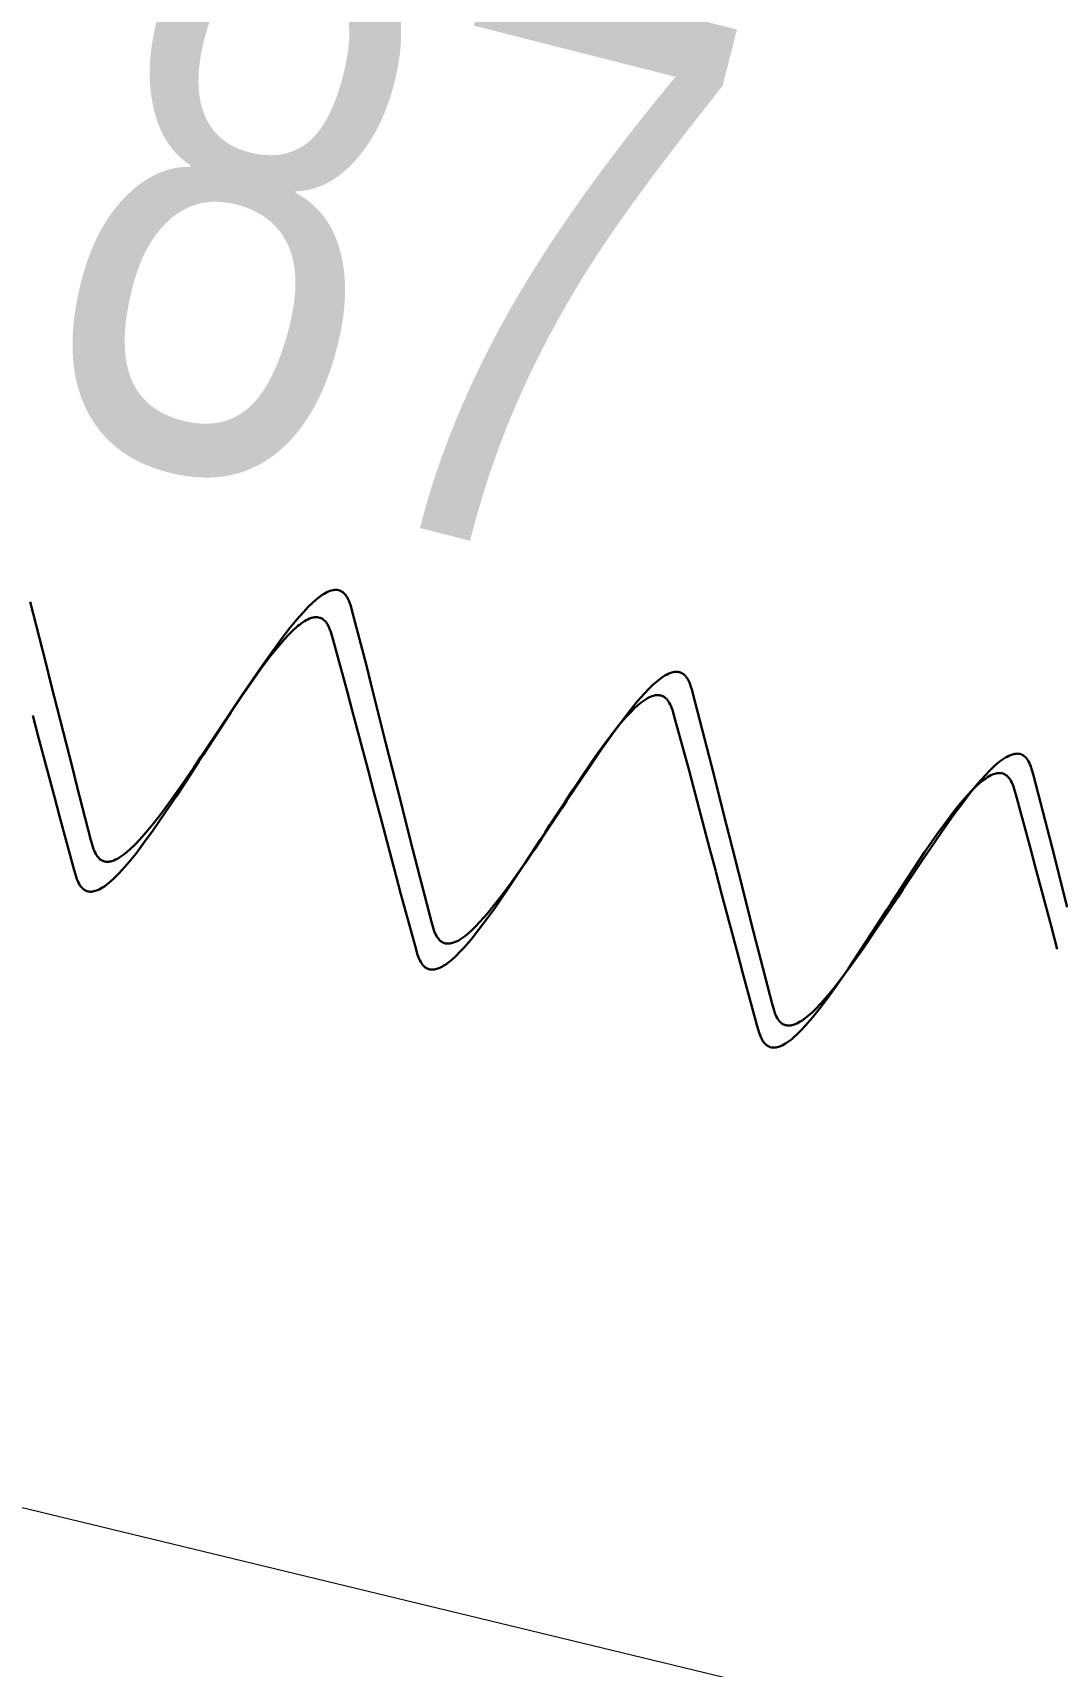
# Model space of a CAD drawing. Extents: x 10098 to 11902, y 8648 to 10202.
# Drawn here: x 11391.769 to 11393.594, y 9037.251 to 9040.162 of the extents above; entities that cross this region are included whole.
import ezdxf

# ---------------------------------------------------------------- set-up
doc = ezdxf.new("R2010")
doc.units = 0
doc.layers.add('20_Строения', color=7, linetype='Continuous')
doc.layers.add('7_Электрокабели', color=1, linetype='Continuous', lineweight=30)
doc.styles.add('mggt', font='russian_1251.shx', dxfattribs={"width": 0.75, "oblique": 18, "height": 1})

msp = doc.modelspace()

# ---------------------------------------------------------------- linework, layer by layer
at = {"layer": '20_Строения', "color": 8, "linetype": 'Continuous', "lineweight": 15}
for points in [[(11386.4297, 9038.8205), (11395.8772, 9036.5349), (11397.2377, 9042.3279)], [(11386.1506, 9037.6669), (11386.4297, 9038.8205), (11395.8772, 9036.5349)]]:
    msp.add_lwpolyline(points, dxfattribs=at)
at = {"layer": '7_Электрокабели', "color": 8, "linetype": 'Continuous', "lineweight": 30}
for p, q in [((11392.2939, 9039.165), (11392.2969, 9039.1663)), ((11392.2969, 9039.1663), (11392.3006, 9039.1676)), ((11392.3006, 9039.1676), (11392.3031, 9039.1682)), ((11392.3031, 9039.1682), (11392.3046, 9039.1685)), ((11392.3046, 9039.1685), (11392.3063, 9039.1687)), ((11392.3063, 9039.1687), (11392.3079, 9039.1688)), ((11392.3079, 9039.1688), (11392.3093, 9039.1688)), ((11392.3093, 9039.1688), (11392.3114, 9039.1686)), ((11392.3114, 9039.1686), (11392.3132, 9039.1683)), ((11392.3132, 9039.1683), (11392.3151, 9039.1678)), ((11392.3151, 9039.1678), (11392.3158, 9039.1675)), ((11392.3158, 9039.1675), (11392.317, 9039.1671)), ((11392.317, 9039.1671), (11392.3179, 9039.1666)), ((11392.3179, 9039.1666), (11392.3189, 9039.166)), ((11391.7643, 9039.1476), (11391.7913, 9039.0412)), ((11392.2517, 9039.1299), (11392.2597, 9039.1384)), ((11392.2597, 9039.1384), (11392.2668, 9039.1453)), ((11392.2668, 9039.1453), (11392.2733, 9039.151)), ((11392.2733, 9039.151), (11392.2762, 9039.1534)), ((11392.2762, 9039.1534), (11392.2791, 9039.1557)), ((11392.2791, 9039.1557), (11392.2845, 9039.1596)), ((11392.2845, 9039.1596), (11392.2881, 9039.1618)), ((11392.2881, 9039.1618), (11392.2908, 9039.1634)), ((11392.2908, 9039.1634), (11392.2939, 9039.165)), ((11392.3189, 9039.166), (11392.32, 9039.1654)), ((11392.32, 9039.1654), (11392.3213, 9039.1645)), ((11392.3213, 9039.1645), (11392.3225, 9039.1634)), ((11392.3225, 9039.1634), (11392.3241, 9039.1619)), ((11392.3241, 9039.1619), (11392.3251, 9039.1608)), ((11392.3251, 9039.1608), (11392.3258, 9039.1599)), ((11392.3258, 9039.1599), (11392.3268, 9039.1587)), ((11392.3268, 9039.1587), (11392.3278, 9039.1572)), ((11392.3278, 9039.1572), (11392.3286, 9039.1559)), ((11392.3286, 9039.1559), (11392.3293, 9039.1547)), ((11392.3293, 9039.1547), (11392.3308, 9039.1517)), ((11392.3308, 9039.1517), (11392.3318, 9039.1497)), ((11392.3318, 9039.1497), (11392.3331, 9039.1464)), ((11392.3331, 9039.1464), (11392.3346, 9039.142)), ((11392.3346, 9039.142), (11392.3358, 9039.1379)), ((11392.3358, 9039.1379), (11392.3379, 9039.13)), ((11392.2273, 9039.1014), (11392.2391, 9039.1157)), ((11392.2391, 9039.1157), (11392.2517, 9039.1299)), ((11392.2442, 9039.1067), (11392.2495, 9039.1107)), ((11392.2495, 9039.1107), (11392.253, 9039.1129)), ((11392.253, 9039.1129), (11392.2558, 9039.1146)), ((11392.2558, 9039.1146), (11392.2588, 9039.1162)), ((11392.2588, 9039.1162), (11392.2618, 9039.1175)), ((11392.2618, 9039.1175), (11392.2655, 9039.1188)), ((11392.2655, 9039.1188), (11392.2679, 9039.1195)), ((11392.2679, 9039.1195), (11392.2695, 9039.1198)), ((11392.2695, 9039.1198), (11392.2711, 9039.12)), ((11392.2711, 9039.12), (11392.2728, 9039.1201)), ((11392.2728, 9039.1201), (11392.2742, 9039.1201)), ((11392.2742, 9039.1201), (11392.2763, 9039.12)), ((11392.2763, 9039.12), (11392.2781, 9039.1197)), ((11392.2781, 9039.1197), (11392.28, 9039.1192)), ((11392.28, 9039.1192), (11392.2807, 9039.119)), ((11392.2807, 9039.119), (11392.2819, 9039.1185)), ((11392.2819, 9039.1185), (11392.2828, 9039.1181)), ((11392.2828, 9039.1181), (11392.2839, 9039.1175)), ((11392.2839, 9039.1175), (11392.2849, 9039.1169)), ((11392.2849, 9039.1169), (11392.2862, 9039.116)), ((11392.2862, 9039.116), (11392.2875, 9039.1149)), ((11392.2875, 9039.1149), (11392.2891, 9039.1134)), ((11392.2891, 9039.1134), (11392.2901, 9039.1123)), ((11392.2901, 9039.1123), (11392.2908, 9039.1114)), ((11392.2908, 9039.1114), (11392.2918, 9039.1103)), ((11392.2918, 9039.1103), (11392.2928, 9039.1088)), ((11392.2928, 9039.1088), (11392.2936, 9039.1075)), ((11392.3379, 9039.13), (11392.3631, 9039.0337)), ((11392.1964, 9039.0603), (11392.2118, 9039.0813)), ((11392.2046, 9039.0663), (11392.217, 9039.0806)), ((11392.2118, 9039.0813), (11392.2273, 9039.1014)), ((11392.217, 9039.0806), (11392.225, 9039.0892)), ((11392.225, 9039.0892), (11392.2319, 9039.0961)), ((11392.2319, 9039.0961), (11392.2384, 9039.102)), ((11392.2384, 9039.102), (11392.2412, 9039.1044)), ((11392.2412, 9039.1044), (11392.2442, 9039.1067)), ((11392.2936, 9039.1075), (11392.2944, 9039.1063)), ((11392.2944, 9039.1063), (11392.2959, 9039.1034)), ((11392.2959, 9039.1034), (11392.2969, 9039.1013)), ((11392.2969, 9039.1013), (11392.2982, 9039.098)), ((11392.2982, 9039.098), (11392.2998, 9039.0937)), ((11392.2998, 9039.0937), (11392.301, 9039.0896)), ((11392.301, 9039.0896), (11392.3032, 9039.0817)), ((11392.3032, 9039.0817), (11392.3295, 9038.9857)), ((11392.1743, 9039.0292), (11392.1964, 9039.0603)), ((11392.1777, 9039.0316), (11392.1929, 9039.0518)), ((11392.1929, 9039.0518), (11392.2046, 9039.0663)), ((11391.7913, 9039.0412), (11391.8018, 9038.9995)), ((11392.1548, 9039.0007), (11392.1743, 9039.0292)), ((11392.1625, 9039.0104), (11392.1777, 9039.0316)), ((11392.3631, 9039.0337), (11392.371, 9039.0016)), ((11392.9036, 9039.0204), (11392.9073, 9039.0216)), ((11392.9073, 9039.0216), (11392.9097, 9039.0222)), ((11392.9097, 9039.0222), (11392.9113, 9039.0225)), ((11392.9113, 9039.0225), (11392.9129, 9039.0227)), ((11392.9129, 9039.0227), (11392.9146, 9039.0228)), ((11392.9146, 9039.0228), (11392.916, 9039.0228)), ((11392.916, 9039.0228), (11392.9181, 9039.0226)), ((11392.9181, 9039.0226), (11392.9199, 9039.0223)), ((11392.9199, 9039.0223), (11392.9218, 9039.0218)), ((11392.9218, 9039.0218), (11392.9225, 9039.0216)), ((11392.9225, 9039.0216), (11392.9236, 9039.0211)), ((11392.9236, 9039.0211), (11392.9246, 9039.0206)), ((11392.9246, 9039.0206), (11392.9256, 9039.0201)), ((11391.8124, 9038.9578), (11391.8019, 9038.9995)), ((11392.1408, 9038.979), (11392.1625, 9039.0104)), ((11392.1421, 9038.9818), (11392.1548, 9039.0007)), ((11392.371, 9039.0016), (11392.398, 9038.8952)), ((11392.8584, 9038.984), (11392.8664, 9038.9924)), ((11392.8664, 9038.9924), (11392.8735, 9038.9993)), ((11392.8735, 9038.9993), (11392.88, 9039.0051)), ((11392.88, 9039.0051), (11392.8828, 9039.0075)), ((11392.8828, 9039.0075), (11392.8858, 9039.0098)), ((11392.8858, 9039.0098), (11392.8912, 9039.0136)), ((11392.8912, 9039.0136), (11392.8947, 9039.0159)), ((11392.8947, 9039.0159), (11392.8975, 9039.0175)), ((11392.8975, 9039.0175), (11392.9006, 9039.019)), ((11392.9006, 9039.019), (11392.9036, 9039.0204)), ((11392.9256, 9039.0201), (11392.9267, 9039.0194)), ((11392.9267, 9039.0194), (11392.9279, 9039.0185)), ((11392.9279, 9039.0185), (11392.9292, 9039.0174)), ((11392.9292, 9039.0174), (11392.9308, 9039.0159)), ((11392.9308, 9039.0159), (11392.9318, 9039.0148)), ((11392.9318, 9039.0148), (11392.9325, 9039.0139)), ((11392.9325, 9039.0139), (11392.9335, 9039.0127)), ((11392.9335, 9039.0127), (11392.9345, 9039.0113)), ((11392.9345, 9039.0113), (11392.9353, 9039.01)), ((11392.9353, 9039.01), (11392.936, 9039.0087)), ((11392.936, 9039.0087), (11392.9375, 9039.0058)), ((11392.9375, 9039.0058), (11392.9385, 9039.0037)), ((11392.9385, 9039.0037), (11392.9398, 9039.0004)), ((11392.9398, 9039.0004), (11392.9413, 9038.996)), ((11392.9413, 9038.996), (11392.9425, 9038.992)), ((11392.9425, 9038.992), (11392.9446, 9038.984)), ((11392.1136, 9038.9392), (11392.1421, 9038.9818)), ((11392.1217, 9038.9503), (11392.1408, 9038.979)), ((11392.3295, 9038.9857), (11392.3378, 9038.9537)), ((11392.834, 9038.9554), (11392.8457, 9038.9698)), ((11392.8403, 9038.9572), (11392.8467, 9038.9631)), ((11392.8457, 9038.9698), (11392.8584, 9038.984)), ((11392.8467, 9038.9631), (11392.8496, 9038.9655)), ((11392.8496, 9038.9655), (11392.8525, 9038.9678)), ((11392.8525, 9038.9678), (11392.8578, 9038.9718)), ((11392.8578, 9038.9718), (11392.8614, 9038.974)), ((11392.8614, 9038.974), (11392.8641, 9038.9757)), ((11392.8641, 9038.9757), (11392.8672, 9038.9773)), ((11392.8672, 9038.9773), (11392.8702, 9038.9786)), ((11392.8702, 9038.9786), (11392.8739, 9038.9799)), ((11392.8739, 9038.9799), (11392.8763, 9038.9805)), ((11392.8763, 9038.9805), (11392.8779, 9038.9809)), ((11392.8779, 9038.9809), (11392.8795, 9038.9811)), ((11392.8795, 9038.9811), (11392.8812, 9038.9812)), ((11392.8812, 9038.9812), (11392.8825, 9038.9812)), ((11392.8825, 9038.9812), (11392.8846, 9038.9811)), ((11392.8846, 9038.9811), (11392.8864, 9038.9808)), ((11392.8864, 9038.9808), (11392.8884, 9038.9803)), ((11392.8884, 9038.9803), (11392.8891, 9038.9801)), ((11392.8891, 9038.9801), (11392.8902, 9038.9796)), ((11392.8902, 9038.9796), (11392.8912, 9038.9792)), ((11392.8912, 9038.9792), (11392.8922, 9038.9786)), ((11392.8922, 9038.9786), (11392.8933, 9038.9779)), ((11392.8933, 9038.9779), (11392.8945, 9038.9771)), ((11392.8945, 9038.9771), (11392.8958, 9038.976)), ((11392.8958, 9038.976), (11392.8974, 9038.9745)), ((11392.8974, 9038.9745), (11392.8984, 9038.9734)), ((11392.8984, 9038.9734), (11392.8992, 9038.9725)), ((11392.8992, 9038.9725), (11392.9001, 9038.9713)), ((11392.9001, 9038.9713), (11392.9011, 9038.9699)), ((11392.9011, 9038.9699), (11392.902, 9038.9686)), ((11392.902, 9038.9686), (11392.9027, 9038.9674)), ((11392.9027, 9038.9674), (11392.9042, 9038.9644)), ((11392.9042, 9038.9644), (11392.9052, 9038.9624)), ((11392.9052, 9038.9624), (11392.9066, 9038.9591)), ((11392.9446, 9038.984), (11392.9698, 9038.8877)), ((11391.7798, 9038.9034), (11391.7688, 9038.945)), ((11391.8394, 9038.8514), (11391.8124, 9038.9578)), ((11392.1052, 9038.9265), (11392.1136, 9038.9392)), ((11392.1091, 9038.9312), (11392.1217, 9038.9503)), ((11392.3378, 9038.9537), (11392.3661, 9038.8476)), ((11392.803, 9038.9144), (11392.8185, 9038.9354)), ((11392.8129, 9038.9274), (11392.8254, 9038.9417)), ((11392.8185, 9038.9354), (11392.834, 9038.9554)), ((11392.8254, 9038.9417), (11392.8333, 9038.9503)), ((11392.8333, 9038.9503), (11392.8403, 9038.9572)), ((11392.9066, 9038.9591), (11392.9081, 9038.9547)), ((11392.9081, 9038.9547), (11392.9094, 9038.9507)), ((11392.9094, 9038.9507), (11392.9115, 9038.9428)), ((11392.9115, 9038.9428), (11392.9379, 9038.8467)), ((11392.0968, 9038.9138), (11392.0684, 9038.8712)), ((11392.0812, 9038.8883), (11392.1091, 9038.9312)), ((11392.1052, 9038.9265), (11392.0968, 9038.9138)), ((11392.781, 9038.8832), (11392.803, 9038.9144)), ((11392.786, 9038.8927), (11392.8013, 9038.9129)), ((11392.8013, 9038.9129), (11392.8129, 9038.9274)), ((11391.808, 9038.7973), (11391.7798, 9038.9034)), ((11392.0729, 9038.8755), (11392.0646, 9038.8627)), ((11392.0729, 9038.8755), (11392.0812, 9038.8883)), ((11392.398, 9038.8952), (11392.4085, 9038.8535)), ((11392.7615, 9038.8548), (11392.781, 9038.8832)), ((11392.7708, 9038.8715), (11392.786, 9038.8927)), ((11392.9698, 9038.8877), (11392.9777, 9038.8557)), ((11393.5103, 9038.8744), (11393.514, 9038.8756)), ((11393.514, 9038.8756), (11393.5164, 9038.8762)), ((11393.5164, 9038.8762), (11393.518, 9038.8766)), ((11393.518, 9038.8766), (11393.5196, 9038.8767)), ((11393.5196, 9038.8767), (11393.5213, 9038.8768)), ((11393.5213, 9038.8768), (11393.5227, 9038.8769)), ((11393.5227, 9038.8769), (11393.5248, 9038.8767)), ((11393.5248, 9038.8767), (11393.5266, 9038.8764)), ((11393.5266, 9038.8764), (11393.5285, 9038.8759)), ((11393.5285, 9038.8759), (11393.5292, 9038.8756)), ((11393.5292, 9038.8756), (11393.5303, 9038.8752)), ((11393.5303, 9038.8752), (11393.5313, 9038.8747)), ((11391.8473, 9038.8194), (11391.8394, 9038.8514)), ((11392.0556, 9038.8523), (11392.0361, 9038.8239)), ((11392.0646, 9038.8627), (11392.0367, 9038.8198)), ((11392.0684, 9038.8712), (11392.0556, 9038.8523)), ((11392.3661, 9038.8476), (11392.3771, 9038.8061)), ((11392.4191, 9038.8119), (11392.4086, 9038.8535)), ((11392.7487, 9038.8358), (11392.7615, 9038.8548)), ((11392.7492, 9038.84), (11392.7708, 9038.8715)), ((11392.9379, 9038.8467), (11392.9461, 9038.8148)), ((11392.9777, 9038.8557), (11393.0047, 9038.7492)), ((11393.4651, 9038.838), (11393.4731, 9038.8465)), ((11393.4731, 9038.8465), (11393.4802, 9038.8533)), ((11393.4802, 9038.8533), (11393.4867, 9038.8591)), ((11393.4867, 9038.8591), (11393.4895, 9038.8615)), ((11393.4895, 9038.8615), (11393.4925, 9038.8638)), ((11393.4925, 9038.8638), (11393.4979, 9038.8677)), ((11393.4979, 9038.8677), (11393.5014, 9038.8699)), ((11393.5014, 9038.8699), (11393.5042, 9038.8715)), ((11393.5042, 9038.8715), (11393.5073, 9038.873)), ((11393.5073, 9038.873), (11393.5103, 9038.8744)), ((11393.5313, 9038.8747), (11393.5323, 9038.8741)), ((11393.5323, 9038.8741), (11393.5334, 9038.8734)), ((11393.5334, 9038.8734), (11393.5346, 9038.8726)), ((11393.5346, 9038.8726), (11393.5359, 9038.8715)), ((11393.5359, 9038.8715), (11393.5375, 9038.87)), ((11393.5375, 9038.87), (11393.5385, 9038.8689)), ((11393.5385, 9038.8689), (11393.5392, 9038.868)), ((11393.5392, 9038.868), (11393.5401, 9038.8668)), ((11393.5401, 9038.8668), (11393.5412, 9038.8653)), ((11393.5412, 9038.8653), (11393.542, 9038.864)), ((11393.542, 9038.864), (11393.5427, 9038.8628)), ((11393.5427, 9038.8628), (11393.5442, 9038.8598)), ((11393.5442, 9038.8598), (11393.5451, 9038.8577)), ((11393.5451, 9038.8577), (11393.5465, 9038.8544)), ((11393.5465, 9038.8544), (11393.548, 9038.8501)), ((11393.548, 9038.8501), (11393.5492, 9038.846)), ((11393.5492, 9038.846), (11393.5513, 9038.8381)), ((11391.8725, 9038.723), (11391.8473, 9038.8194)), ((11392.0361, 9038.8239), (11392.0141, 9038.7927)), ((11392.0367, 9038.8198), (11392.0242, 9038.8007)), ((11392.7203, 9038.7932), (11392.7487, 9038.8358)), ((11392.73, 9038.8114), (11392.7492, 9038.84)), ((11393.4406, 9038.8095), (11393.4524, 9038.8238)), ((11393.4416, 9038.8113), (11393.4486, 9038.8183)), ((11393.4486, 9038.8183), (11393.4551, 9038.8242)), ((11393.4524, 9038.8238), (11393.4651, 9038.838)), ((11393.4551, 9038.8242), (11393.4579, 9038.8266)), ((11393.4579, 9038.8266), (11393.4608, 9038.8289)), ((11393.4608, 9038.8289), (11393.4662, 9038.8329)), ((11393.4662, 9038.8329), (11393.4697, 9038.8351)), ((11393.4697, 9038.8351), (11393.4725, 9038.8368)), ((11393.4725, 9038.8368), (11393.4755, 9038.8383)), ((11393.4755, 9038.8383), (11393.4785, 9038.8397)), ((11393.4785, 9038.8397), (11393.4822, 9038.841)), ((11393.4822, 9038.841), (11393.4846, 9038.8416)), ((11393.4846, 9038.8416), (11393.4862, 9038.842)), ((11393.4862, 9038.842), (11393.4878, 9038.8422)), ((11393.4878, 9038.8422), (11393.4895, 9038.8423)), ((11393.4895, 9038.8423), (11393.4909, 9038.8423)), ((11393.4909, 9038.8423), (11393.493, 9038.8422)), ((11393.493, 9038.8422), (11393.4948, 9038.8419)), ((11393.4948, 9038.8419), (11393.4967, 9038.8414)), ((11393.4967, 9038.8414), (11393.4974, 9038.8411)), ((11393.4974, 9038.8411), (11393.4985, 9038.8407)), ((11393.4985, 9038.8407), (11393.4995, 9038.8402)), ((11393.4995, 9038.8402), (11393.5005, 9038.8397)), ((11393.5005, 9038.8397), (11393.5016, 9038.839)), ((11393.5016, 9038.839), (11393.5029, 9038.8382)), ((11393.5029, 9038.8382), (11393.5042, 9038.8371)), ((11393.5042, 9038.8371), (11393.5057, 9038.8356)), ((11393.5057, 9038.8356), (11393.5068, 9038.8345)), ((11393.5068, 9038.8345), (11393.5075, 9038.8336)), ((11393.5075, 9038.8336), (11393.5085, 9038.8324)), ((11393.5085, 9038.8324), (11393.5095, 9038.831)), ((11393.5095, 9038.831), (11393.5103, 9038.8297)), ((11393.5103, 9038.8297), (11393.511, 9038.8285)), ((11393.511, 9038.8285), (11393.5126, 9038.8255)), ((11393.5126, 9038.8255), (11393.5136, 9038.8235)), ((11393.5136, 9038.8235), (11393.5149, 9038.8202)), ((11393.5149, 9038.8202), (11393.5165, 9038.8158)), ((11393.5513, 9038.8381), (11393.5765, 9038.7417)), ((11391.8163, 9038.7654), (11391.808, 9038.7973)), ((11392.0141, 9038.7927), (11391.9986, 9038.7717)), ((11392.0242, 9038.8007), (11392.005, 9038.7721)), ((11392.3881, 9038.7645), (11392.3771, 9038.8061)), ((11392.4461, 9038.7054), (11392.4191, 9038.8119)), ((11392.6895, 9038.7494), (11392.7175, 9038.7923)), ((11392.7119, 9038.7805), (11392.7203, 9038.7932)), ((11392.7175, 9038.7923), (11392.73, 9038.8114)), ((11392.9461, 9038.8148), (11392.9744, 9038.7087)), ((11393.4096, 9038.774), (11393.4212, 9038.7885)), ((11393.4097, 9038.7684), (11393.4252, 9038.7894)), ((11393.4212, 9038.7885), (11393.4337, 9038.8028)), ((11393.4252, 9038.7894), (11393.4406, 9038.8095)), ((11393.4337, 9038.8028), (11393.4416, 9038.8113)), ((11393.5165, 9038.8158), (11393.5177, 9038.8118)), ((11393.5177, 9038.8118), (11393.5199, 9038.8039)), ((11393.5199, 9038.8039), (11393.5462, 9038.7078)), ((11391.8426, 9038.6693), (11391.8163, 9038.7654)), ((11391.9986, 9038.7717), (11391.9831, 9038.7516)), ((11392.005, 9038.7721), (11391.9833, 9038.7406)), ((11392.4164, 9038.6584), (11392.3881, 9038.7645)), ((11392.7035, 9038.7679), (11392.675, 9038.7253)), ((11392.7119, 9038.7805), (11392.7035, 9038.7679)), ((11393.3877, 9038.7372), (11393.4097, 9038.7684)), ((11393.3944, 9038.7537), (11393.4096, 9038.774)), ((11391.9714, 9038.7373), (11391.9587, 9038.7231)), ((11391.9833, 9038.7406), (11391.9681, 9038.7195)), ((11391.9831, 9038.7516), (11391.9714, 9038.7373)), ((11392.6813, 9038.7366), (11392.673, 9038.7238)), ((11392.6813, 9038.7366), (11392.6895, 9038.7494)), ((11393.0047, 9038.7492), (11393.0152, 9038.7076)), ((11393.3575, 9038.7011), (11393.3792, 9038.7326)), ((11393.3682, 9038.7088), (11393.3877, 9038.7372)), ((11393.3792, 9038.7326), (11393.3944, 9038.7537)), ((11393.5765, 9038.7417), (11393.5844, 9038.7097)), ((11391.8746, 9038.7151), (11391.8725, 9038.723)), ((11391.8758, 9038.711), (11391.8746, 9038.7151)), ((11391.8773, 9038.7066), (11391.8758, 9038.711)), ((11391.8786, 9038.7033), (11391.8773, 9038.7066)), ((11391.8796, 9038.7013), (11391.8786, 9038.7033)), ((11391.8811, 9038.6983), (11391.8796, 9038.7013)), ((11391.9371, 9038.702), (11391.9343, 9038.6996)), ((11391.9436, 9038.7078), (11391.9371, 9038.702)), ((11391.9507, 9038.7146), (11391.9436, 9038.7078)), ((11391.9587, 9038.7231), (11391.9507, 9038.7146)), ((11391.9681, 9038.7195), (11391.9529, 9038.6992)), ((11392.454, 9038.6734), (11392.4461, 9038.7054)), ((11392.6623, 9038.7063), (11392.6428, 9038.6779)), ((11392.673, 9038.7238), (11392.6451, 9038.6809)), ((11392.675, 9038.7253), (11392.6623, 9038.7063)), ((11392.9744, 9038.7087), (11392.9854, 9038.6672)), ((11393.0258, 9038.6659), (11393.0153, 9038.7076)), ((11393.3384, 9038.6725), (11393.3575, 9038.7011)), ((11393.3554, 9038.6899), (11393.3682, 9038.7088)), ((11393.5462, 9038.7078), (11393.5545, 9038.6759)), ((11393.5844, 9038.7097), (11393.6114, 9038.6033)), ((11391.8818, 9038.6971), (11391.8811, 9038.6983)), ((11391.8826, 9038.6958), (11391.8818, 9038.6971)), ((11391.8836, 9038.6943), (11391.8826, 9038.6958)), ((11391.8846, 9038.6931), (11391.8836, 9038.6943)), ((11391.8853, 9038.6922), (11391.8846, 9038.6931)), ((11391.8863, 9038.6911), (11391.8853, 9038.6922)), ((11391.8879, 9038.6896), (11391.8863, 9038.6911)), ((11391.8892, 9038.6885), (11391.8879, 9038.6896)), ((11391.8904, 9038.6877), (11391.8892, 9038.6885)), ((11391.8915, 9038.687), (11391.8904, 9038.6877)), ((11391.8925, 9038.6864), (11391.8915, 9038.687)), ((11391.8935, 9038.6859), (11391.8925, 9038.6864)), ((11391.8946, 9038.6855), (11391.8935, 9038.6859)), ((11391.8953, 9038.6852), (11391.8946, 9038.6855)), ((11391.8972, 9038.6847), (11391.8953, 9038.6852)), ((11391.899, 9038.6844), (11391.8972, 9038.6847)), ((11391.9011, 9038.6842), (11391.899, 9038.6844)), ((11391.9025, 9038.6843), (11391.9011, 9038.6842)), ((11391.9042, 9038.6843), (11391.9025, 9038.6843)), ((11391.9058, 9038.6845), (11391.9042, 9038.6843)), ((11391.9074, 9038.6849), (11391.9058, 9038.6845)), ((11391.9098, 9038.6854), (11391.9074, 9038.6849)), ((11391.9135, 9038.6867), (11391.9098, 9038.6854)), ((11391.9165, 9038.688), (11391.9135, 9038.6867)), ((11391.9196, 9038.6896), (11391.9165, 9038.688)), ((11391.9224, 9038.6912), (11391.9196, 9038.6896)), ((11391.9259, 9038.6934), (11391.9224, 9038.6912)), ((11391.9313, 9038.6973), (11391.9259, 9038.6934)), ((11391.9413, 9038.6847), (11391.9288, 9038.6704)), ((11391.9343, 9038.6996), (11391.9313, 9038.6973)), ((11391.9529, 9038.6992), (11391.9413, 9038.6847)), ((11392.4792, 9038.5771), (11392.454, 9038.6734)), ((11392.6428, 9038.6779), (11392.6208, 9038.6467)), ((11392.6451, 9038.6809), (11392.6325, 9038.6618)), ((11393.3258, 9038.6534), (11393.3384, 9038.6725)), ((11393.327, 9038.6472), (11393.3554, 9038.6899)), ((11393.5545, 9038.6759), (11393.5828, 9038.5698)), ((11391.8448, 9038.6614), (11391.8426, 9038.6693)), ((11391.846, 9038.6574), (11391.8448, 9038.6614)), ((11391.8476, 9038.653), (11391.846, 9038.6574)), ((11391.849, 9038.6497), (11391.8476, 9038.653)), ((11391.8499, 9038.6477), (11391.849, 9038.6497)), ((11391.8515, 9038.6448), (11391.8499, 9038.6477)), ((11391.8522, 9038.6435), (11391.8515, 9038.6448)), ((11391.853, 9038.6422), (11391.8522, 9038.6435)), ((11391.8541, 9038.6408), (11391.853, 9038.6422)), ((11391.9017, 9038.6443), (11391.8964, 9038.6403)), ((11391.9046, 9038.6466), (11391.9017, 9038.6443)), ((11391.9074, 9038.6491), (11391.9046, 9038.6466)), ((11391.9139, 9038.6549), (11391.9074, 9038.6491)), ((11391.9209, 9038.6619), (11391.9139, 9038.6549)), ((11391.9288, 9038.6704), (11391.9209, 9038.6619)), ((11392.4246, 9038.6265), (11392.4164, 9038.6584)), ((11392.6208, 9038.6467), (11392.6053, 9038.6257)), ((11392.6325, 9038.6618), (11392.6134, 9038.6332)), ((11392.9964, 9038.6256), (11392.9854, 9038.6671)), ((11393.0528, 9038.5595), (11393.0258, 9038.6659)), ((11393.2979, 9038.6105), (11393.3258, 9038.6534)), ((11393.3186, 9038.6346), (11393.327, 9038.6472)), ((11391.855, 9038.6396), (11391.8541, 9038.6408)), ((11391.8557, 9038.6387), (11391.855, 9038.6396)), ((11391.8568, 9038.6376), (11391.8557, 9038.6387)), ((11391.8583, 9038.6361), (11391.8568, 9038.6376)), ((11391.8596, 9038.635), (11391.8583, 9038.6361)), ((11391.8609, 9038.6342), (11391.8596, 9038.635)), ((11391.862, 9038.6335), (11391.8609, 9038.6342)), ((11391.863, 9038.633), (11391.862, 9038.6335)), ((11391.864, 9038.6325), (11391.863, 9038.633)), ((11391.8651, 9038.6321), (11391.864, 9038.6325)), ((11391.8658, 9038.6318), (11391.8651, 9038.6321)), ((11391.8678, 9038.6313), (11391.8658, 9038.6318)), ((11391.8696, 9038.631), (11391.8678, 9038.6313)), ((11391.8716, 9038.6309), (11391.8696, 9038.631)), ((11391.873, 9038.6309), (11391.8716, 9038.6309)), ((11391.8747, 9038.631), (11391.873, 9038.6309)), ((11391.8763, 9038.6312), (11391.8747, 9038.631)), ((11391.8779, 9038.6316), (11391.8763, 9038.6312)), ((11391.8803, 9038.6322), (11391.8779, 9038.6316)), ((11391.884, 9038.6335), (11391.8803, 9038.6322)), ((11391.887, 9038.6349), (11391.884, 9038.6335)), ((11391.8901, 9038.6364), (11391.887, 9038.6349)), ((11391.8928, 9038.6381), (11391.8901, 9038.6364)), ((11391.8964, 9038.6403), (11391.8928, 9038.6381)), ((11392.451, 9038.5304), (11392.4246, 9038.6265)), ((11392.6053, 9038.6257), (11392.5898, 9038.6056)), ((11392.6134, 9038.6332), (11392.5917, 9038.6017)), ((11393.0247, 9038.5195), (11392.9964, 9038.6256)), ((11393.3101, 9038.6219), (11393.2817, 9038.5793)), ((11393.3186, 9038.6346), (11393.3101, 9038.6219)), ((11392.578, 9038.5913), (11392.5654, 9038.5771)), ((11392.5917, 9038.6017), (11392.5765, 9038.5806)), ((11392.5898, 9038.6056), (11392.578, 9038.5913)), ((11393.2813, 9038.5849), (11393.2534, 9038.542)), ((11393.2896, 9038.5977), (11393.2813, 9038.5849)), ((11393.2896, 9038.5977), (11393.2979, 9038.6105)), ((11392.4813, 9038.5691), (11392.4792, 9038.5771)), ((11392.4825, 9038.565), (11392.4813, 9038.5691)), ((11392.484, 9038.5607), (11392.4825, 9038.565)), ((11392.4853, 9038.5574), (11392.484, 9038.5607)), ((11392.4863, 9038.5553), (11392.4853, 9038.5574)), ((11392.4878, 9038.5524), (11392.4863, 9038.5553)), ((11392.5438, 9038.556), (11392.5409, 9038.5536)), ((11392.5503, 9038.5618), (11392.5438, 9038.556)), ((11392.5612, 9038.5603), (11392.5496, 9038.5458)), ((11392.5574, 9038.5687), (11392.5503, 9038.5618)), ((11392.5654, 9038.5771), (11392.5574, 9038.5687)), ((11392.5765, 9038.5806), (11392.5612, 9038.5603)), ((11393.0607, 9038.5274), (11393.0528, 9038.5595)), ((11393.269, 9038.5604), (11393.2495, 9038.5319)), ((11393.2817, 9038.5793), (11393.269, 9038.5604)), ((11393.5828, 9038.5698), (11393.5938, 9038.5282)), ((11392.4531, 9038.5225), (11392.451, 9038.5304)), ((11392.4885, 9038.5511), (11392.4878, 9038.5524)), ((11392.4893, 9038.5498), (11392.4885, 9038.5511)), ((11392.4903, 9038.5484), (11392.4893, 9038.5498)), ((11392.4913, 9038.5472), (11392.4903, 9038.5484)), ((11392.492, 9038.5463), (11392.4913, 9038.5472)), ((11392.493, 9038.5451), (11392.492, 9038.5463)), ((11392.4946, 9038.5436), (11392.493, 9038.5451)), ((11392.4958, 9038.5426), (11392.4946, 9038.5436)), ((11392.4971, 9038.5417), (11392.4958, 9038.5426)), ((11392.4982, 9038.541), (11392.4971, 9038.5417)), ((11392.4992, 9038.5405), (11392.4982, 9038.541)), ((11392.5001, 9038.54), (11392.4992, 9038.5405)), ((11392.5013, 9038.5395), (11392.5001, 9038.54)), ((11392.502, 9038.5393), (11392.5013, 9038.5395)), ((11392.5039, 9038.5387), (11392.502, 9038.5393)), ((11392.5057, 9038.5384), (11392.5039, 9038.5387)), ((11392.5078, 9038.5383), (11392.5057, 9038.5384)), ((11392.5092, 9038.5383), (11392.5078, 9038.5383)), ((11392.5108, 9038.5384), (11392.5092, 9038.5383)), ((11392.5125, 9038.5386), (11392.5108, 9038.5384)), ((11392.514, 9038.5389), (11392.5125, 9038.5386)), ((11392.5165, 9038.5395), (11392.514, 9038.5389)), ((11392.5202, 9038.5407), (11392.5165, 9038.5395)), ((11392.5232, 9038.5421), (11392.5202, 9038.5407)), ((11392.5263, 9038.5436), (11392.5232, 9038.5421)), ((11392.529, 9038.5452), (11392.5263, 9038.5436)), ((11392.5326, 9038.5474), (11392.529, 9038.5452)), ((11392.5371, 9038.5315), (11392.5292, 9038.523)), ((11392.538, 9038.5513), (11392.5326, 9038.5474)), ((11392.5496, 9038.5458), (11392.5371, 9038.5315)), ((11392.5409, 9038.5536), (11392.538, 9038.5513)), ((11393.0859, 9038.4311), (11393.0607, 9038.5274)), ((11393.2495, 9038.5319), (11393.2274, 9038.5008)), ((11393.2534, 9038.542), (11393.2408, 9038.5229)), ((11392.4544, 9038.5185), (11392.4531, 9038.5225)), ((11392.4559, 9038.5141), (11392.4544, 9038.5185)), ((11392.4573, 9038.5108), (11392.4559, 9038.5141)), ((11392.4583, 9038.5088), (11392.4573, 9038.5108)), ((11392.4598, 9038.5058), (11392.4583, 9038.5088)), ((11392.4605, 9038.5046), (11392.4598, 9038.5058)), ((11392.4614, 9038.5033), (11392.4605, 9038.5046)), ((11392.4624, 9038.5019), (11392.4614, 9038.5033)), ((11392.4633, 9038.5007), (11392.4624, 9038.5019)), ((11392.4641, 9038.4998), (11392.4633, 9038.5007)), ((11392.4651, 9038.4987), (11392.4641, 9038.4998)), ((11392.4667, 9038.4972), (11392.4651, 9038.4987)), ((11392.468, 9038.4961), (11392.4667, 9038.4972)), ((11392.4984, 9038.4975), (11392.4953, 9038.496)), ((11392.5012, 9038.4992), (11392.4984, 9038.4975)), ((11392.5047, 9038.5014), (11392.5012, 9038.4992)), ((11392.51, 9038.5054), (11392.5047, 9038.5014)), ((11392.513, 9038.5077), (11392.51, 9038.5054)), ((11392.5158, 9038.5101), (11392.513, 9038.5077)), ((11392.5222, 9038.516), (11392.5158, 9038.5101)), ((11392.5292, 9038.523), (11392.5222, 9038.516)), ((11393.033, 9038.4876), (11393.0247, 9038.5195)), ((11393.2274, 9038.5008), (11393.212, 9038.4798)), ((11393.2408, 9038.5229), (11393.2217, 9038.4942)), ((11392.4693, 9038.4953), (11392.468, 9038.4961)), ((11392.4703, 9038.4946), (11392.4693, 9038.4953)), ((11392.4714, 9038.4941), (11392.4703, 9038.4946)), ((11392.4723, 9038.4936), (11392.4714, 9038.4941)), ((11392.4734, 9038.4932), (11392.4723, 9038.4936)), ((11392.4742, 9038.4929), (11392.4734, 9038.4932)), ((11392.4761, 9038.4924), (11392.4742, 9038.4929)), ((11392.4779, 9038.4921), (11392.4761, 9038.4924)), ((11392.48, 9038.492), (11392.4779, 9038.4921)), ((11392.4813, 9038.492), (11392.48, 9038.492)), ((11392.483, 9038.4921), (11392.4813, 9038.492)), ((11392.4846, 9038.4923), (11392.483, 9038.4921)), ((11392.4862, 9038.4927), (11392.4846, 9038.4923)), ((11392.4887, 9038.4933), (11392.4862, 9038.4927)), ((11392.4923, 9038.4946), (11392.4887, 9038.4933)), ((11392.4953, 9038.496), (11392.4923, 9038.4946)), ((11393.0593, 9038.3915), (11393.033, 9038.4876)), ((11393.212, 9038.4798), (11393.1965, 9038.4597)), ((11393.2217, 9038.4942), (11393.2, 9038.4628)), ((11393.1848, 9038.4416), (11393.1696, 9038.4214)), ((11393.1847, 9038.4453), (11393.1721, 9038.4312)), ((11393.1965, 9038.4597), (11393.1847, 9038.4453)), ((11393.2, 9038.4628), (11393.1848, 9038.4416)), ((11393.088, 9038.4232), (11393.0859, 9038.4311)), ((11393.0892, 9038.4191), (11393.088, 9038.4232)), ((11393.0907, 9038.4147), (11393.0892, 9038.4191)), ((11393.092, 9038.4114), (11393.0907, 9038.4147)), ((11393.093, 9038.4093), (11393.092, 9038.4114)), ((11393.0945, 9038.4064), (11393.093, 9038.4093)), ((11393.1505, 9038.4101), (11393.1476, 9038.4077)), ((11393.157, 9038.4158), (11393.1505, 9038.4101)), ((11393.1641, 9038.4227), (11393.157, 9038.4158)), ((11393.1696, 9038.4214), (11393.158, 9038.4069)), ((11393.1721, 9038.4312), (11393.1641, 9038.4227)), ((11393.0615, 9038.3836), (11393.0593, 9038.3915)), ((11393.0627, 9038.3795), (11393.0615, 9038.3836)), ((11393.0952, 9038.4052), (11393.0945, 9038.4064)), ((11393.096, 9038.4039), (11393.0952, 9038.4052)), ((11393.097, 9038.4024), (11393.096, 9038.4039)), ((11393.0979, 9038.4012), (11393.097, 9038.4024)), ((11393.0987, 9038.4003), (11393.0979, 9038.4012)), ((11393.0997, 9038.3992), (11393.0987, 9038.4003)), ((11393.1012, 9038.3977), (11393.0997, 9038.3992)), ((11393.1025, 9038.3966), (11393.1012, 9038.3977)), ((11393.1038, 9038.3957), (11393.1025, 9038.3966)), ((11393.1048, 9038.395), (11393.1038, 9038.3957)), ((11393.1059, 9038.3945), (11393.1048, 9038.395)), ((11393.1068, 9038.394), (11393.1059, 9038.3945)), ((11393.1079, 9038.3936), (11393.1068, 9038.394)), ((11393.1087, 9038.3933), (11393.1079, 9038.3936)), ((11393.1106, 9038.3928), (11393.1087, 9038.3933)), ((11393.1124, 9038.3925), (11393.1106, 9038.3928)), ((11393.1145, 9038.3923), (11393.1124, 9038.3925)), ((11393.1158, 9038.3923), (11393.1145, 9038.3923)), ((11393.1175, 9038.3924), (11393.1158, 9038.3923)), ((11393.1192, 9038.3926), (11393.1175, 9038.3924)), ((11393.1207, 9038.3929), (11393.1192, 9038.3926)), ((11393.1232, 9038.3935), (11393.1207, 9038.3929)), ((11393.1269, 9038.3948), (11393.1232, 9038.3935)), ((11393.1299, 9038.3961), (11393.1269, 9038.3948)), ((11393.133, 9038.3976), (11393.1299, 9038.3961)), ((11393.1376, 9038.384), (11393.1306, 9038.3771)), ((11393.1357, 9038.3993), (11393.133, 9038.3976)), ((11393.1393, 9038.4015), (11393.1357, 9038.3993)), ((11393.1455, 9038.3926), (11393.1376, 9038.384)), ((11393.1447, 9038.4054), (11393.1393, 9038.4015)), ((11393.1476, 9038.4077), (11393.1447, 9038.4054)), ((11393.158, 9038.4069), (11393.1455, 9038.3926)), ((11393.0643, 9038.3752), (11393.0627, 9038.3795)), ((11393.0656, 9038.3719), (11393.0643, 9038.3752)), ((11393.0666, 9038.3698), (11393.0656, 9038.3719)), ((11393.0682, 9038.3669), (11393.0666, 9038.3698)), ((11393.0689, 9038.3657), (11393.0682, 9038.3669)), ((11393.0697, 9038.3644), (11393.0689, 9038.3657)), ((11393.0707, 9038.363), (11393.0697, 9038.3644)), ((11393.0717, 9038.3618), (11393.0707, 9038.363)), ((11393.0724, 9038.3609), (11393.0717, 9038.3618)), ((11393.0735, 9038.3598), (11393.0724, 9038.3609)), ((11393.075, 9038.3583), (11393.0735, 9038.3598)), ((11393.0763, 9038.3572), (11393.075, 9038.3583)), ((11393.0776, 9038.3564), (11393.0763, 9038.3572)), ((11393.0787, 9038.3557), (11393.0776, 9038.3564)), ((11393.0797, 9038.3551), (11393.0787, 9038.3557)), ((11393.0807, 9038.3547), (11393.0797, 9038.3551)), ((11393.0818, 9038.3542), (11393.0807, 9038.3547)), ((11393.0825, 9038.354), (11393.0818, 9038.3542)), ((11393.0844, 9038.3535), (11393.0825, 9038.354)), ((11393.0862, 9038.3532), (11393.0844, 9038.3535)), ((11393.0883, 9038.3531), (11393.0862, 9038.3532)), ((11393.0897, 9038.3531), (11393.0883, 9038.3531)), ((11393.0914, 9038.3532), (11393.0897, 9038.3531)), ((11393.093, 9038.3534), (11393.0914, 9038.3532)), ((11393.0946, 9038.3538), (11393.093, 9038.3534)), ((11393.097, 9038.3544), (11393.0946, 9038.3538)), ((11393.1007, 9038.3557), (11393.097, 9038.3544)), ((11393.1037, 9038.357), (11393.1007, 9038.3557)), ((11393.1067, 9038.3586), (11393.1037, 9038.357)), ((11393.1095, 9038.3603), (11393.1067, 9038.3586)), ((11393.113, 9038.3625), (11393.1095, 9038.3603)), ((11393.1184, 9038.3665), (11393.113, 9038.3625)), ((11393.1213, 9038.3688), (11393.1184, 9038.3665)), ((11393.1241, 9038.3712), (11393.1213, 9038.3688)), ((11393.1306, 9038.3771), (11393.1241, 9038.3712))]:
    msp.add_line(p, q, dxfattribs=at)

# ---------------------------------------------------------------- texts
at = {"layer": '7_Электрокабели', "color": 8, "linetype": 'Continuous', "lineweight": 15, "style": 'mggt', "width": 0.75}
msp.add_text('гл.-0.87', height=1, rotation=345.7528, dxfattribs=at).set_placement((11389.4184, 9040.0508))

doc.saveas('drawing.dxf')
